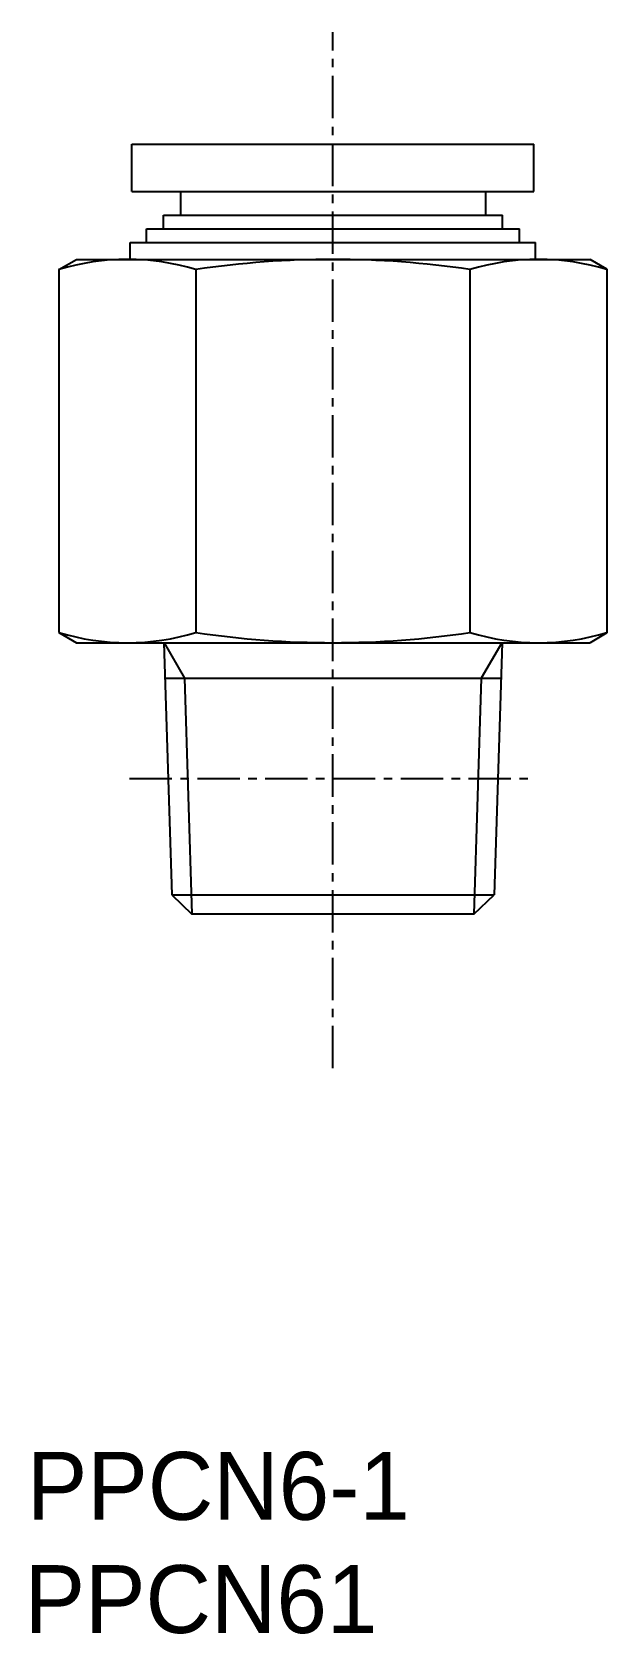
# Model space of a CAD drawing. Extents: x -107.3 to -90.3, y 246.1 to 293.3.
import ezdxf

# ---------------------------------------------------------------- set-up
doc = ezdxf.new("R2010")
doc.units = 0
doc.linetypes.add('CENTER', pattern=[2, 1.25, -0.25, 0.25, -0.25])
doc.layers.get('0').update_dxf_attribs({"linetype": 'CONTINUOUS'})
doc.layers.add('CENTER', color=1, linetype='CENTER')

msp = doc.modelspace()

# ---------------------------------------------------------------- linework, layer by layer
at = {"color": 7, "linetype": 'CONTINUOUS'}
for p, q in [((-104.312, 290.034), (-92.455, 290.034)), ((-104.312, 288.634), (-104.312, 290.034)), ((-100.873, 290.034), (-100.873, 290.034)), ((-98.384, 290.034), (-98.384, 290.035)), ((-92.455, 288.634), (-92.455, 290.034)), ((-104.312, 288.634), (-92.455, 288.634)), ((-102.884, 288.634), (-102.884, 287.934)), ((-93.884, 288.634), (-93.884, 287.934)), ((-103.384, 287.934), (-93.384, 287.934)), ((-103.384, 287.534), (-103.384, 287.934)), ((-93.384, 287.534), (-93.384, 287.934)), ((-104.362, 286.634), (-104.362, 287.134)), ((-104.362, 287.134), (-92.405, 287.134)), ((-103.884, 287.534), (-92.884, 287.534)), ((-103.884, 287.134), (-103.884, 287.534)), ((-92.884, 287.134), (-92.884, 287.534)), ((-92.405, 286.634), (-92.405, 287.134)), ((-106.466, 286.334), (-105.945, 286.634)), ((-105.945, 286.634), (-90.801, 286.634)), ((-104.362, 286.634), (-92.405, 286.634)), ((-90.301, 286.346), (-90.801, 286.634)), ((-106.466, 286.334), (-106.466, 275.635)), ((-102.425, 286.334), (-102.425, 275.635)), ((-94.342, 286.334), (-94.342, 275.635)), ((-90.301, 286.346), (-90.301, 275.623)), ((-106.466, 275.635), (-105.945, 275.334)), ((-105.945, 275.334), (-90.801, 275.334)), ((-103.373, 275.334), (-103.141, 267.904)), ((-93.394, 275.334), (-93.626, 267.904)), ((-90.301, 275.623), (-90.801, 275.334)), ((-103.33, 274.289), (-93.437, 274.289)), ((-103.141, 267.904), (-93.626, 267.904)), ((-103.141, 267.904), (-102.542, 267.334)), ((-94.226, 267.334), (-93.626, 267.904)), ((-94.226, 267.334), (-102.542, 267.334))]:
    msp.add_line(p, q, dxfattribs=at)
at = {"color": 3, "linetype": 'CONTINUOUS'}
for p, q in [((-103.362, 275.334), (-102.759, 274.289)), ((-93.405, 275.334), (-94.008, 274.289)), ((-102.76, 274.289), (-102.542, 267.334)), ((-94.007, 274.289), (-94.225, 267.334))]:
    msp.add_line(p, q, dxfattribs=at)
at = {"color": 7, "linetype": 'CONTINUOUS'}
for centre, radius, start, end in [((-104.446, 279.7), 6.934, 73.0573, 106.9427), ((-98.384, 259.349), 27.285, 81.4821, 98.5179), ((-92.321, 279.7), 6.934, 73.0573, 106.9427), ((-104.446, 282.269), 6.934, 253.0573, 286.9427), ((-98.384, 302.62), 27.285, 261.4821, 278.5179), ((-92.321, 282.269), 6.934, 253.0573, 286.9427)]:
    msp.add_arc(centre, radius, start, end, dxfattribs=at)
at = {"layer": 'CENTER', "color": 1, "linetype": 'CENTER'}
for p, q in [((-98.384, 262.795), (-98.384, 293.334)), ((-104.384, 271.334), (-92.384, 271.334))]:
    msp.add_line(p, q, dxfattribs=at)

# ---------------------------------------------------------------- texts
at = {"color": 7, "linetype": 'CONTINUOUS'}
for s, p in [('PPCN6-1', (-107.413, 249.481)), ('PPCN61', (-107.48, 246.144))]:
    msp.add_text(s, height=2, dxfattribs=at).set_placement(p)

doc.saveas('drawing.dxf')
